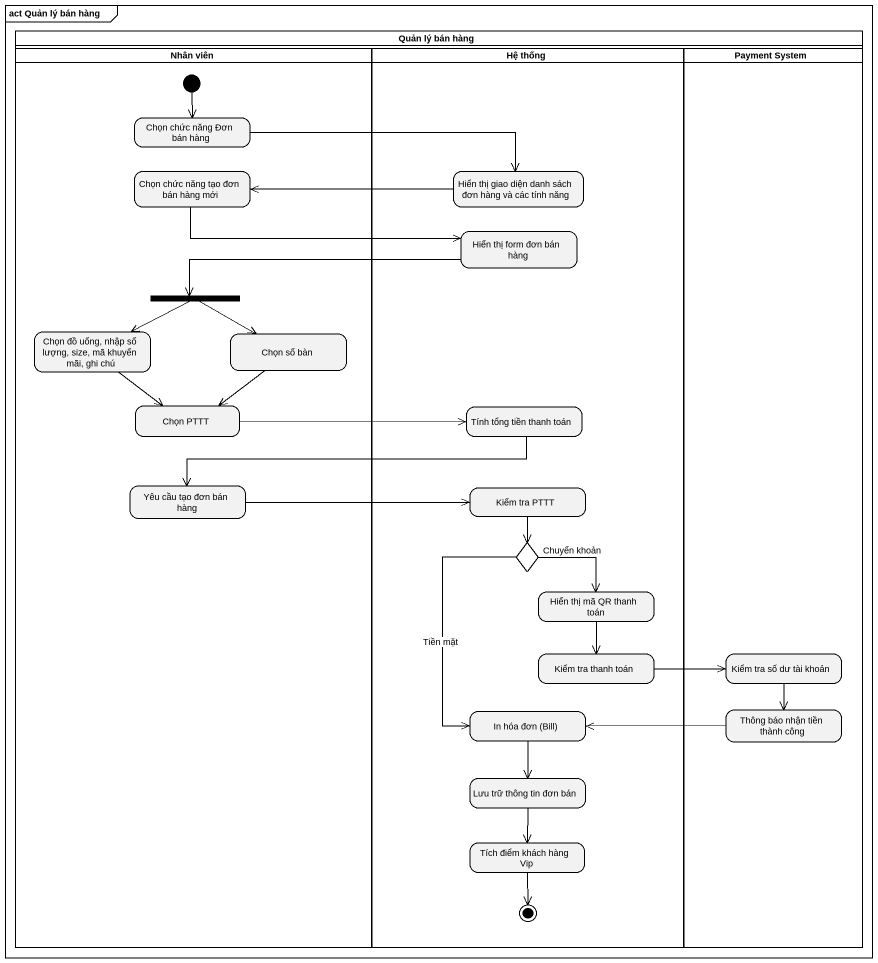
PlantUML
@startuml
mainframe act Quản lý bán hàng
hide empty description
state "Quản lý bán hàng" as Quản_lý_bán_hàng <<partition>> {
  state "Nhân viên" as Nhân_viên <<partition>> {
    state "Chọn chức năng Đơn bán hàng" as Chọn_chức_năng_Đơn_bán_hàng
    state "Chọn chức năng tạo đơn bán hàng mới" as Chọn_chức_năng_tạo_đơn_bán
    state fork1 <<fork>>
    state "Chọn đồ uống, nhập số lượng, size, mã khuyến mãi, ghi chú" as Chọn_đồ_uống_nhập_số_lượng
    state "Chọn số bàn" as Chọn_số_bàn
    state "Chọn PTTT" as Chọn_PTTT
    state "Yêu cầu tạo đơn bán hàng" as Yêu_cầu_tạo_đơn_bán_hàng
    [*] --> Chọn_chức_năng_Đơn_bán_hàng
  }
  state "Hệ thống" as Hệ_thống <<partition>> {
    state "Hiển thị giao diện danh sách đơn hàng và các tính năng" as Hiển_thị_giao_diện_danh
    state "Hiển thị form đơn bán hàng" as Hiển_thị_form_đơn_bán_hàng
    state "Tính tổng tiền thanh toán" as Tính_tổng_tiền_thanh_toán
    state "Kiểm tra PTTT" as Kiểm_tra_PTTT
    state choice1 <<choice>>
    state "Hiển thị mã QR thanh toán" as Hiển_thị_mã_QR_thanh_toán
    state "Kiểm tra thanh toán" as Kiểm_tra_thanh_toán
    state "In hóa đơn (Bill)" as In_hóa_đơn_Bill
    state "Lưu trữ thông tin đơn bán" as Lưu_trữ_thông_tin_đơn_bán
    state "Tích điểm khách hàng Vip" as Tích_điểm_khách_hàng_Vip
    Tích_điểm_khách_hàng_Vip --> [*]
  }
  state "Payment System" as Payment_System <<partition>> {
    state "Kiểm tra số dư tài khoản" as Kiểm_tra_số_dư_tài_khoản
    state "Thông báo nhận tiền thành công" as Thông_báo_nhận_tiền_thành
  }
}
Chọn_chức_năng_Đơn_bán_hàng -right-> Hiển_thị_giao_diện_danh
Chọn_chức_năng_tạo_đơn_bán -right-> Hiển_thị_form_đơn_bán_hàng
Hiển_thị_giao_diện_danh -left-> Chọn_chức_năng_tạo_đơn_bán
Hiển_thị_form_đơn_bán_hàng -left-> fork1
fork1 -left-> Chọn_đồ_uống_nhập_số_lượng
fork1 -right-> Chọn_số_bàn
Chọn_đồ_uống_nhập_số_lượng --> Chọn_PTTT
Chọn_số_bàn --> Chọn_PTTT
Chọn_PTTT -right-> Tính_tổng_tiền_thanh_toán
Tính_tổng_tiền_thanh_toán -left-> Yêu_cầu_tạo_đơn_bán_hàng
Yêu_cầu_tạo_đơn_bán_hàng -right-> Kiểm_tra_PTTT
Kiểm_tra_PTTT --> choice1
choice1 --> Hiển_thị_mã_QR_thanh_toán : Chuyển khoản
choice1 --> In_hóa_đơn_Bill : Tiền mặt
Hiển_thị_mã_QR_thanh_toán --> Kiểm_tra_thanh_toán
Kiểm_tra_thanh_toán -right-> Kiểm_tra_số_dư_tài_khoản
Kiểm_tra_số_dư_tài_khoản --> Thông_báo_nhận_tiền_thành
Thông_báo_nhận_tiền_thành -left-> In_hóa_đơn_Bill
In_hóa_đơn_Bill --> Lưu_trữ_thông_tin_đơn_bán
Lưu_trữ_thông_tin_đơn_bán --> Tích_điểm_khách_hàng_Vip
@enduml
